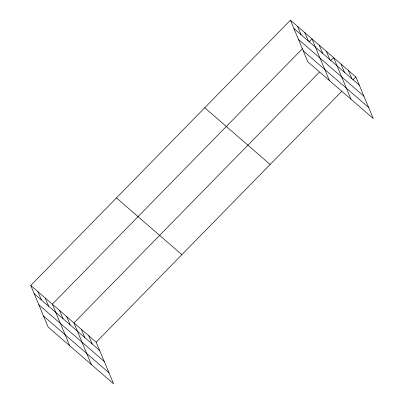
<?xml version="1.0" encoding="UTF-8"?>
<svg xmlns="http://www.w3.org/2000/svg" width="404" height="404" viewBox="0 0 404 404"><rect width="100%" height="100%" fill="white"/><g stroke="black" fill="none" stroke-linecap="round" stroke-linejoin="round"><path stroke-width="0.61" d="M30.749 285.476L96.182 342.203L113.585 383.8L48.152 327.073L30.749 285.476L290.415 20.2L355.848 76.927L373.251 118.523L307.818 61.797L290.415 20.2M302.349 48.788L52.343 304.197L69.746 345.794M309.07 41.925L312.009 38.92L329.406 80.517M319.322 72.23L73.937 322.917L91.339 364.514M330.659 60.64L333.603 57.641L351 99.238M96.182 342.203L341.567 91.516M352.909 79.926L355.848 76.927M293.859 28.426L359.292 85.153M298.465 39.441L363.898 96.167M303.207 50.788L368.645 107.509M204.727 107.742L270.16 164.468M116.438 197.935L181.876 254.661M34.194 293.708L99.626 350.43M38.799 304.717L104.232 361.444M43.546 316.064L108.979 372.786M348.435 70.498L351.874 78.724M341.016 64.069L344.461 72.296M326.402 51.399L329.846 59.625M319.205 45.157L322.65 53.389M304.808 32.679L308.252 40.91M297.612 26.442L301.056 34.668M88.769 335.774L92.213 344.001M81.35 329.346L84.795 337.572M66.741 316.675L70.18 324.907M59.54 310.439L62.984 318.665M45.147 297.955L48.591 306.187M37.951 291.718L41.39 299.945"/></g></svg>
